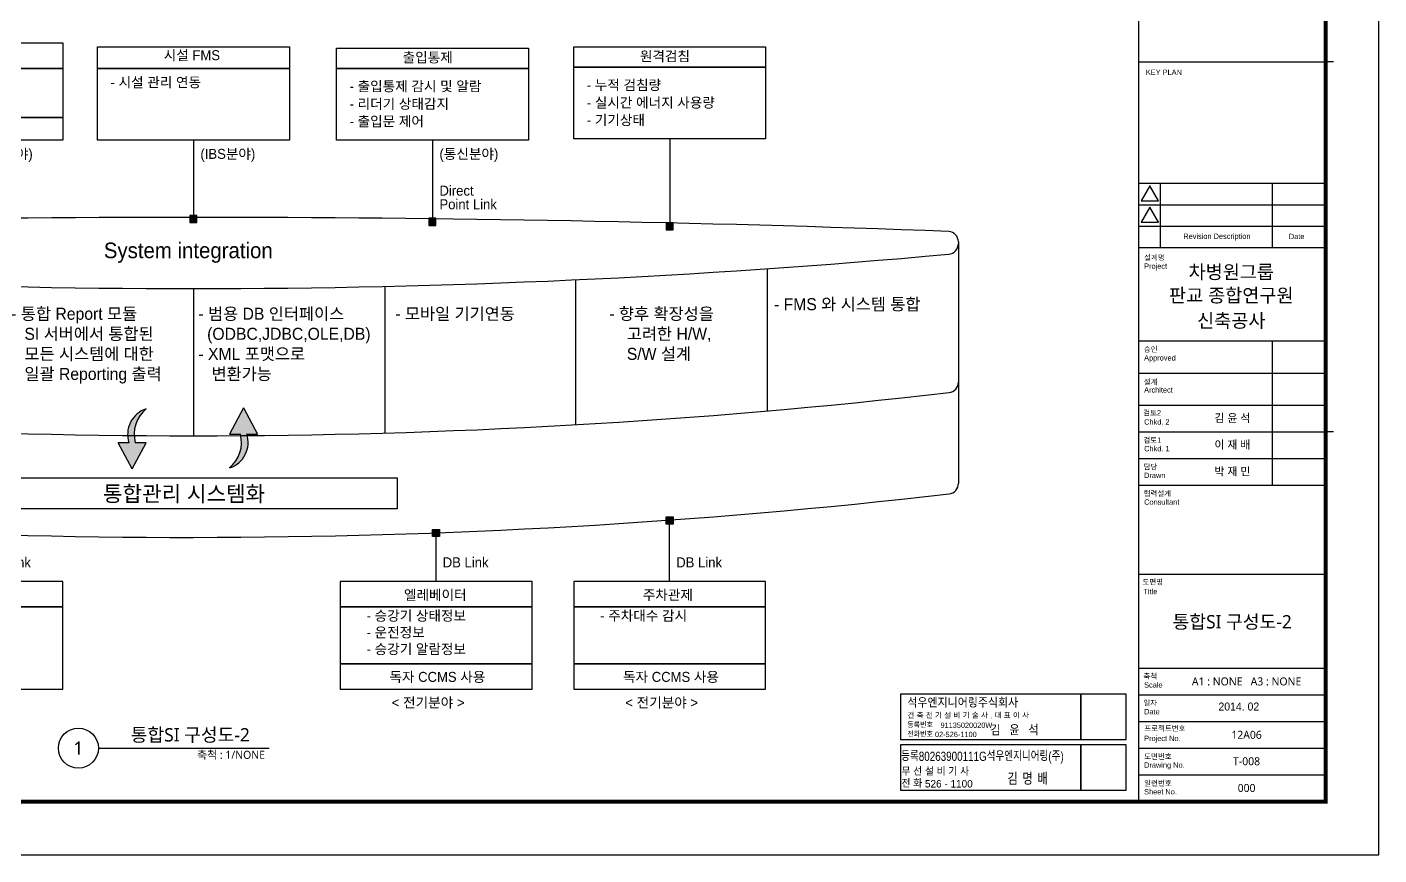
# Model space of a CAD drawing. Header units: millimetres. Extents: x 1697 to 2538, y -887 to -293.
# Drawn here: x 2031 to 2538, y -887 to -577 of the extents above; entities that cross this region are included whole.
import ezdxf
from ezdxf.enums import TextEntityAlignment as Align

# ---------------------------------------------------------------- set-up
doc = ezdxf.new("R2010")
doc.units = ezdxf.units.MM
doc.header["$LTSCALE"] = 40
doc.header["$MEASUREMENT"] = 0
doc.layers.get('0').update_dxf_attribs({"linetype": 'CONTINUOUS'})
for name, color, linetype in [('001dmp-FORM', 7, 'CONTINUOUS'), ('003dmp-TIT', 2, 'CONTINUOUS'), ('1', 3, 'CONTINUOUS'), ('FORM', 7, 'CONTINUOUS')]:
    doc.layers.add(name, color=color, linetype=linetype)
doc.styles.add('GHM1', font='GEM1', dxfattribs={"bigfont": 'GHM1'})
doc.styles.add('HAUD01', font='Dotum.ttf')
doc.styles.add('SUKWOO', font='malgun.ttf')
doc.styles.add('돋움', font='Dotum.ttf')

# ---------------------------------------------------------------- blocks, each defined once
blk = doc.blocks.new('FORM_ELEC_SUKWOO$0$')
at = {"layer": '001dmp-FORM'}
for p, q in [((158458, 57114), (157881, 57114)), ((145846, 47108), (145221, 48188)), ((145959, 48364), (145959, 43749)), ((154035, 48364), (154035, 43749)), ((144420, 46826), (157881, 46826)), ((144596, 47108), (145846, 47108)), ((145846, 45570), (145221, 46650)), ((144420, 45288), (157881, 45288)), ((144596, 45570), (145846, 45570)), ((144420, 43749), (157881, 43749)), ((144420, 37018), (157881, 37018)), ((154035, 37018), (154035, 26634)), ((144420, 34711), (157881, 34711)), ((144420, 32403), (157881, 32403)), ((144420, 30480), (157881, 30480)), ((158458, 30480), (157881, 30480)), ((144420, 28557), (157881, 28557)), ((144420, 26634), (157881, 26634)), ((157881, 20192), (144420, 20192)), ((144420, 13461), (157881, 13461)), ((144420, 11538), (157881, 11538)), ((144420, 9615), (157881, 9615)), ((144420, 7692), (157881, 7692)), ((144420, 5769), (157881, 5769))]:
    blk.add_line(p, q, dxfattribs=at)
at = {"layer": '001dmp-FORM', "color": 30}
blk.add_lwpolyline([(161727, 114228), (0, 114228), (0, 0), (161727, 0)], close=True, dxfattribs=at)
at = {"layer": '001dmp-FORM', "const_width": 288}
blk.add_lwpolyline([(5769, 3846), (5769, 110382), (157881, 110382), (157881, 3846)], close=True, dxfattribs=at)
at = {"layer": '001dmp-FORM', "const_width": 96.2}
for points in [[(144420, 3846), (144420, 110382)], [(144420, 57114), (157881, 57114)], [(144420, 48364), (157881, 48364)]]:
    blk.add_lwpolyline(points, dxfattribs=at)
at = {"layer": '001dmp-FORM'}
for points in [[(145221, 48188), (144596, 47108)], [(145221, 46650), (144596, 45570)]]:
    blk.add_lwpolyline(points, dxfattribs=at)
at = {"layer": '001dmp-FORM', "color": 3, "linetype": 'Continuous', "style": '돋움'}
for s, p in [('KEY PLAN', (144929, 56186)), ('승인', (144781, 36229)), ('설계', (144775, 33876)), ('검토2', (144737, 31652)), ('검토1', (144755, 29688)), ('담당', (144767, 27761)), ('협력설계', (144767, 25838)), ('도면명', (144683, 19468)), ('축척', (144750, 12681)), ('일자', (144750, 10758)), ('프로젝트번호', (144814, 8925)), ('도면번호', (144810, 6895)), ('일련번호', (144810, 4972))]:
    blk.add_text(s, height=384.6, dxfattribs=at).set_placement(p)
for s, height, p in [('Revision Description', 384.61, (150049, 44563)), ('Date', 384.6, (155796, 44550))]:
    blk.add_text(s, height=height, dxfattribs=at).set_placement(p, align=Align.MIDDLE_CENTER)
for s, height, p in [('설계명', 384.6, (144805, 43024)), ('Project', 384.6, (144805, 42409)), ('Approved', 384.6, (144805, 35801)), ('Architect', 384.6, (144805, 33494)), ('Chkd. 2', 384.6, (144805, 31187)), ('Chkd. 1', 384.6, (144805, 29264)), ('Drawn', 384.6, (144805, 27341)), ('Consultant', 384.6, (144805, 25418)), ('Title', 384.6, (144751, 18974)), ('Scale', 384.6, (144805, 12243)), ('Date', 384.6, (144805, 10320)), ('Project No.', 384.61, (144805, 8397)), ('Drawing No.', 384.61, (144805, 6474)), ('Sheet No.', 384.6, (144805, 4551))]:
    blk.add_text(s, height=height, dxfattribs=at).set_placement(p, align=Align.MIDDLE_LEFT)
at = {"layer": '001dmp-FORM', "color": 3, "style": '돋움'}
for s, p in [('차병원그룹', (151086, 41999)), ('판교 종합연구원', (151086, 40320)), ('신축공사', (151086, 38495))]:
    blk.add_text(s, height=980.7, dxfattribs=at).set_placement(p, align=Align.MIDDLE)
at = {"layer": '001dmp-FORM', "style": '돋움'}
for s, p in [('김 윤 석', (151167, 31468)), ('이 재 배', (151167, 29545)), ('박 재 민', (151167, 27622))]:
    blk.add_text(s, height=576.9, rotation=0.00002, dxfattribs=at).set_placement(p, align=Align.MIDDLE_CENTER)
at = {"layer": '001dmp-FORM', "color": 3, "style": '돋움'}
blk.add_text('2014. 02', height=576.9, rotation=0.00002, dxfattribs=at).set_placement((151629, 10689), align=Align.MIDDLE_CENTER)
blk = doc.blocks.new('FORM_ELEC_SUKWOO')
at = {"layer": '001dmp-FORM'}
blk.add_blockref('FORM_ELEC_SUKWOO$0$', (12, -1), dxfattribs=at)
blk = doc.blocks.new('A$C5DED600C')
at = {"layer": 'FORM', "color": 1}
blk.add_lwpolyline([(0, 0), (67.5, 0), (67.5, 17), (0, 17)], close=True, dxfattribs=at)
at = {"layer": 'FORM', "color": 7, "style": 'GHM1'}
for s, height, width, p in [('석우엔지니어링주식회사', 3.6, 1.2, (2.51, 11.96)), ('건 축 전 기 설 비 기 술 사 . 대 표 이 사', 2, 1.1, (2.51, 7.88)), ('91135020020W', 2, 0.9, (14.94, 4.32)), ('김  윤  석', 4, 1.1, (33.61, 1.5))]:
    blk.add_text(s, height=height, dxfattribs=dict(at, width=width)).set_placement(p)
for s, p in [('등록번호', (2.51, 4.38)), ('전화번호 02-526-1100', (2.51, 0.88))]:
    blk.add_text(s, height=2, dxfattribs=at).set_placement(p)
blk = doc.blocks.new('A$C4B1C78CA')
at = {"color": 1}
blk.add_lwpolyline([(0, -17), (67.5, -17), (67.5, 0), (0, 0)], close=True, dxfattribs=at)
at = {"layer": 'FORM', "color": 1}
blk.add_lwpolyline([(67.5, -17), (84.5, -17), (84.5, 0), (67.5, 0)], close=True, dxfattribs=at)
blk.add_lwpolyline([(67.5, -17), (84.5, -17), (84.5, 0), (67.5, 0)], close=True, dxfattribs=at)
at = {"color": 7, "style": 'GHM1', "width": 0.8}
blk.add_text('등록80263900111G석우엔지니어링(주)', height=3.45, dxfattribs=at).set_placement((0.19, -6.03))
at = {"color": 7, "style": 'GHM1'}
for s, height, p in [('무 선 설 비 기 사', 2.8, (0.33, -11.5)), ('김 명 배', 4.5, (40.01, -15)), ('전 화 526 - 1100', 2.8, (0.33, -16))]:
    blk.add_text(s, height=height, dxfattribs=at).set_placement(p)

msp = doc.modelspace()

# ---------------------------------------------------------------- hatches: boundary and pattern name
for points in [[(2113.4, -729.03, -0.418404), (2106.95, -741.74, 0.294333), (2111.05, -729.03), (2106.95, -729.03), (2112.23, -719.25), (2117.5, -729.03)], [(2069.29, -732.33, -0.418404), (2075.74, -719.62, 0.294333), (2071.65, -732.33), (2075.74, -732.33), (2070.47, -742.11), (2065.2, -732.33)]]:
    msp.add_hatch(color=1).paths.add_polyline_path(points)

# ---------------------------------------------------------------- linework, layer by layer
at = {"color": 1}
for p, q in [((2093.44, -618.91), (2093.44, -649.39)), ((2183.02, -618.91), (2182.97, -650.92)), ((2271.91, -618.45), (2271.96, -649.76)), ((2380.11, -657.09), (2380.11, -657.72)), ((2380.11, -657.72), (2380.11, -747.51)), ((2308.44, -667.13), (2308.44, -720.37)), ((2165.11, -673.73), (2165.11, -728.65)), ((2236.78, -725.55), (2236.78, -671.25)), ((2093.44, -674.55), (2093.44, -729.68)), ((2112.23, -719.25), (2106.95, -729.03)), ((2112.23, -719.25), (2117.5, -729.03)), ((2106.95, -729.03), (2111.05, -729.03)), ((2113.4, -729.03), (2117.5, -729.03)), ((2069.29, -732.33), (2065.2, -732.33)), ((2070.47, -742.11), (2065.2, -732.33)), ((2070.47, -742.11), (2075.74, -732.33)), ((2075.74, -732.33), (2071.65, -732.33)), ((2271.89, -784.25), (2271.89, -761.42)), ((2184.38, -784.32), (2184.38, -766.08))]:
    msp.add_line(p, q, dxfattribs=at)
for points in [[(1972.56, -582.54), (2044.5, -582.54), (2044.5, -618.91), (1972.56, -618.91)], [(2057.47, -584), (2129.41, -584), (2129.41, -618.91), (2057.47, -618.91)], [(2147.05, -584.46), (2218.99, -584.46), (2218.99, -618.91), (2147.05, -618.91)], [(2235.95, -584), (2307.88, -584), (2307.88, -618.45), (2235.95, -618.45)], [(1972.56, -592.07), (2044.5, -592.07), (2044.5, -592.07), (1972.56, -592.07)], [(2057.47, -592.07), (2129.41, -592.07), (2129.41, -592.07), (2057.47, -592.07)], [(2147.05, -592.07), (2218.99, -592.07), (2218.99, -592.07), (2147.05, -592.07)], [(2235.95, -591.61), (2307.88, -591.61), (2307.88, -591.61), (2235.95, -591.61)], [(1972.56, -610.54), (2044.5, -610.54), (2044.5, -610.54), (1972.56, -610.54)], [(2009.53, -745.44), (2169.85, -745.44), (2169.85, -757.1), (2009.53, -757.1)], [(1972.56, -824.59), (2044.5, -824.59), (2044.5, -784.24), (1972.56, -784.24)], [(2148.41, -824.59), (2220.35, -824.59), (2220.35, -784.24), (2148.41, -784.24)], [(2235.95, -824.59), (2307.88, -824.59), (2307.88, -784.24), (2235.95, -784.24)], [(1972.56, -793.77), (2044.5, -793.77), (2044.5, -793.77), (1972.56, -793.77)], [(2148.41, -793.77), (2220.35, -793.77), (2220.35, -793.77), (2148.41, -793.77)], [(2235.95, -793.77), (2307.88, -793.77), (2307.88, -793.77), (2235.95, -793.77)], [(2148.41, -815.06), (2220.35, -815.06), (2220.35, -815.06), (2148.41, -815.06)], [(2235.95, -815.06), (2307.88, -815.06), (2307.88, -815.06), (2235.95, -815.06)]]:
    msp.add_lwpolyline(points, close=True, dxfattribs=at)
for centre, radius, start, end in [((2093.44, -8313.4), 7665.49, 87.883754, 92.116246), ((2376.14, -657.09), 3.97, 0, 84.79), ((2376.14, -657.72), 3.97, 275.21, 0), ((2093.44, 2442.68), 3117.23, 264.79001, 275.20999), ((2093.44, 1758.14), 2487.82, 263.46461, 276.53539), ((2376.14, -709.57), 3.97, 276.5354, 0), ((2078.78, -729.15), 10.01, 107.6968, 198.5154), ((2083.56, -729.15), 12.33, 129.3367, 194.9402), ((2103.91, -732.2), 10.01, 287.6968, 18.5154), ((2099.14, -732.2), 12.33, 309.3367, 14.9402), ((2376.14, -747.51), 3.97, 276.5588, 0), ((2092.43, 1720.08), 2487.82, 263.48801, 276.55878)]:
    msp.add_arc(centre, radius, start, end, dxfattribs=at)
at = {"layer": '003dmp-TIT'}
msp.add_line((2057.83, -846.69), (2121.84, -846.69), dxfattribs=at)
msp.add_circle((2050.33, -846.69), 7.5, dxfattribs=at)
at = {"layer": '1', "color": 7}
for p, q in [((2094.75, -647.15), (2092.12, -647.15)), ((2092.12, -647.15), (2092.12, -649.78)), ((2092.12, -647.15), (2094.75, -649.78)), ((2094.75, -649.78), (2094.75, -647.15)), ((2184.28, -648.24), (2181.66, -648.24)), ((2181.66, -648.24), (2181.66, -650.87)), ((2181.66, -648.24), (2184.28, -650.87)), ((2184.28, -650.87), (2184.28, -648.24)), ((2092.12, -649.78), (2094.75, -649.78)), ((2181.66, -650.87), (2184.28, -650.87)), ((2273.27, -649.92), (2270.64, -649.92)), ((2270.64, -649.92), (2270.64, -652.55)), ((2270.64, -649.92), (2273.27, -652.55)), ((2270.64, -652.55), (2273.27, -652.55)), ((2273.27, -652.55), (2273.27, -649.92)), ((2183.06, -764.77), (2185.69, -764.77)), ((2183.06, -767.4), (2183.06, -764.77)), ((2183.06, -767.4), (2185.69, -764.77)), ((2185.69, -764.77), (2185.69, -767.4)), ((2270.58, -760.11), (2273.21, -760.11)), ((2270.58, -762.74), (2270.58, -760.11)), ((2270.58, -762.74), (2273.21, -760.11)), ((2273.21, -762.74), (2270.58, -762.74)), ((2273.21, -760.11), (2273.21, -762.74)), ((2185.69, -767.4), (2183.06, -767.4))]:
    msp.add_line(p, q, dxfattribs=at)
for points in [[(2092.12, -647.15), (2094.75, -647.15), (2092.12, -649.78), (2094.75, -649.78)], [(2181.66, -648.24), (2184.28, -648.24), (2181.66, -650.87), (2184.28, -650.87)], [(2270.64, -649.92), (2273.27, -649.92), (2270.64, -652.55), (2273.27, -652.55)], [(2183.06, -767.4), (2185.69, -767.4), (2183.06, -764.77), (2185.69, -764.77)], [(2270.58, -762.74), (2273.21, -762.74), (2270.58, -760.11), (2273.21, -760.11)]]:
    msp.add_solid(points, dxfattribs=at)
at = {"layer": 'FORM', "color": 1}
for points in [[(2425.97, -843.43), (2442.97, -843.43), (2442.97, -826.43), (2425.97, -826.43)], [(2425.97, -862.43), (2442.97, -862.43), (2442.97, -845.43), (2425.97, -845.43)], [(2425.97, -862.43), (2442.97, -862.43), (2442.97, -845.43), (2425.97, -845.43)]]:
    msp.add_lwpolyline(points, close=True, dxfattribs=at)

# ---------------------------------------------------------------- block references
at = {"color": 4, "xscale": 0.005200107262485331, "yscale": 0.005200107262485331, "zscale": 0.005200107262485331}
msp.add_blockref('FORM_ELEC_SUKWOO', (1696.65, -886.68), dxfattribs=at)
at = {"color": 2, "linetype": 'Continuous'}
msp.add_blockref('A$C4B1C78CA', (2358.47, -845.43), dxfattribs=at)
at = {"layer": 'FORM', "color": 3}
msp.add_blockref('A$C5DED600C', (2358.47, -843.43), dxfattribs=at)

# ---------------------------------------------------------------- texts
at = {"style": 'HAUD01'}
msp.add_text('통합관리 시스템화', height=5.841, dxfattribs=at).set_placement((2059.55, -754.31))
at = {"layer": '001dmp-FORM', "color": 3, "style": 'SUKWOO'}
for s, p in [('A1 : NONE   A3 : NONE', (2488.11, -821.69)), ('T-008', (2488.11, -851.6))]:
    msp.add_text(s, height=3, dxfattribs=at).set_placement(p, align=Align.MIDDLE_CENTER)
for s, p in [('12A06', (2488.11, -841.69)), ('000', (2488.11, -861.6))]:
    msp.add_text(s, height=2.983, rotation=0, dxfattribs=at).set_placement(p, align=Align.MIDDLE_CENTER)
at = {"layer": '003dmp-TIT', "color": 3, "style": 'SUKWOO'}
msp.add_text('통합SI 구성도-2', height=5, dxfattribs=at).set_placement((2482.72, -799.35), align=Align.MIDDLE_CENTER)
at = {"layer": '003dmp-TIT', "style": 'SUKWOO'}
msp.add_text('통합SI 구성도-2', height=5, dxfattribs=at).set_placement((2114.59, -845.69), align=Align.BOTTOM_RIGHT)
msp.add_text('1', height=5, dxfattribs=at).set_placement((2050.33, -846.69), align=Align.MIDDLE_CENTER)
at = {"layer": '003dmp-TIT', "color": 3, "style": 'SUKWOO'}
msp.add_text('축척 : 1/NONE', height=3, dxfattribs=at).set_placement((2120.25, -847.69), align=Align.TOP_RIGHT)
at = {"layer": '1', "color": 7, "style": 'HAUD01'}
for s, height, p in [('시설 FMS', 3.745, (2082.3, -589.01)), ('출입통제', 3.745, (2171.84, -589.85)), ('원격검침', 3.745, (2260.74, -589.39)), ('- 시설 관리 연동', 3.745, (2062.39, -599.16)), ('- 출입통제 감시 및 알람', 3.7445, (2151.97, -600.64)), ('- 누적 검침량', 3.745, (2240.86, -600.18)), ('- 실시간 에너지 사용량', 3.7445, (2240.86, -606.78)), ('- 리더기 상태감지', 3.745, (2151.97, -607.23)), ('- 출입문 제어', 3.745, (2151.97, -613.77)), ('- 기기상태', 3.745, (2240.86, -613.32)), ('(전기분야)', 3.745, (2011.15, -625.97)), ('(IBS분야)', 3.745, (2096.06, -625.97)), ('(통신분야)', 3.745, (2185.64, -625.97)), ('Direct', 3.745, (2185.64, -639.74)), ('Point Link', 3.745, (2185.64, -644.86)), ('System integration', 5.8415, (2059.87, -663.17)), ('Point Link', 3.745, (2011.02, -778.97)), ('DB Link', 3.745, (2186.87, -778.97)), ('DB Link', 3.745, (2274.38, -778.97)), ('엘레베이터', 3.745, (2172.32, -791.15)), ('주차관제', 3.745, (2261.83, -791.15)), ('독자 CCMS 사용', 3.745, (2166.89, -821.87)), ('독자 CCMS 사용', 3.745, (2254.43, -821.87)), ('< 전기분야 >', 3.745, (2167.78, -831.49)), ('< 전기분야 >', 3.745, (2255.31, -831.49))]:
    msp.add_text(s, height=height, dxfattribs=at).set_placement(p)
at = {"layer": '1', "color": 7, "attachment_point": 1, "style": 'HAUD01'}
for s, insert, char_height, width in [('- FMS 와 시스템 통합', (2311.01, -678.15), 4.5063, 70.3103), ('- 통합 Report 모듈\\P   SI 서버에서 통합된\\P   모든 시스템에 대한\\P   일괄 Reporting 출력', (2025.18, -681.73), 4.5063, 67.9441), ('- 범용 DB 인터페이스\\P  (ODBC,JDBC,OLE,DB)\\P- XML 포맷으로 \\P   변환가능', (2095.3, -681.73), 4.5063, 70.3103), ('- 모바일 기기연동', (2169.09, -681.73), 4.506, 70.3103), ('- 향후 확장성을\\P    고려한 H/W,\\P    S/W 설계', (2249.29, -681.73), 4.5063, 70.3103), ('- 승강기 상태정보\\P- 운전정보\\P- 승강기 알람정보', (2158.35, -795.22), 3.745, 76.5641), ('- 주차대수 감시', (2245.89, -795.22), 3.745, 76.5641)]:
    msp.add_mtext(s, dxfattribs=dict(at, insert=insert, char_height=char_height, width=width))

doc.saveas('drawing.dxf')
